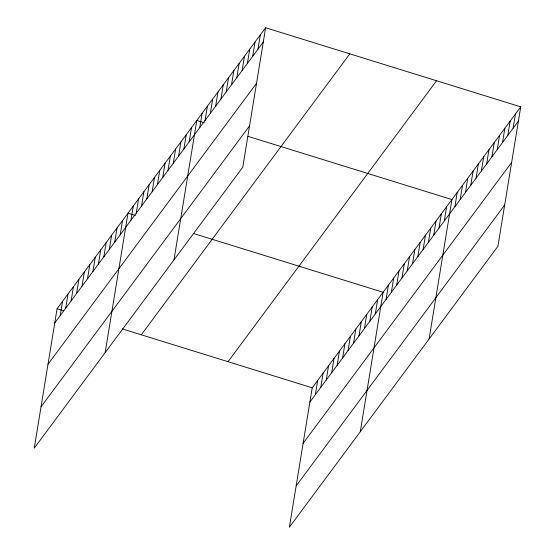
<?xml version="1.0" encoding="UTF-8"?>
<svg xmlns="http://www.w3.org/2000/svg" width="555" height="555" viewBox="0 0 555 555"><rect width="100%" height="100%" fill="white"/><g stroke="black" fill="none" stroke-linecap="round" stroke-linejoin="round"><path stroke-width="0.83" d="M265.623 27.75L57.089 308.705L34.257 448.156L242.785 167.201L265.623 27.75L520.743 106.844L497.911 246.295L289.377 527.25L312.215 387.799L520.743 106.844M60.211 315.615L62.548 301.358M65.663 308.261L68.001 294.011M71.116 300.914L73.454 286.664M76.576 293.567L78.907 279.318M82.029 286.22L84.36 271.964M87.482 278.874L89.813 264.617M92.935 271.52L95.266 257.27M98.388 264.173L100.726 249.923M103.841 256.826L106.178 242.577M109.293 249.479L111.631 235.223M114.753 242.133L117.084 227.876M120.206 234.779L122.537 220.529M105.159 352.626L127.99 213.182L135.42 215.486M130.952 220.3L133.283 206.051M136.246 213.169L138.577 198.919M141.539 206.037L143.87 191.787M146.832 198.905L149.163 184.655M152.125 191.773L154.456 177.524M157.419 184.642L159.75 170.392M162.712 177.51L165.043 163.26M168.005 170.378L170.336 156.128M173.299 163.246L175.63 148.997M178.592 156.115L180.923 141.865M183.885 148.983L186.216 134.733M189.179 141.851L191.51 127.594M173.972 259.913L196.803 120.463L204.233 122.766M199.765 127.588L202.096 113.331M205.059 120.456L207.39 106.199M210.352 113.324L212.683 99.068M215.645 106.192L217.976 91.936M220.939 99.061L223.27 84.804M226.232 91.929L228.563 77.672M231.525 84.797L233.856 70.541M236.819 77.665L239.156 63.409M242.112 70.534L244.45 56.277M247.405 63.402L249.743 49.145M252.698 56.27L255.036 42.014M257.992 49.131L260.33 34.882M315.337 394.709L317.668 380.452M320.79 387.355L323.121 373.106M326.243 380.008L328.574 365.759M331.696 372.662L334.034 358.412M337.149 365.315L339.487 351.065M342.601 357.968L344.939 343.712M348.061 350.621L350.392 336.365M353.514 343.267L355.845 329.018M358.967 335.921L361.298 321.671M364.42 328.574L366.751 314.324M369.873 321.227L372.211 306.971M375.326 313.88L377.664 299.624M360.278 431.728L383.116 292.277L193.196 233.398M386.072 299.395L388.41 285.145M391.365 292.263L393.703 278.013M396.659 285.131L398.996 270.882M401.952 278L404.29 263.75M407.245 270.868L409.583 256.618M412.538 263.736L414.876 249.486M417.832 256.604L420.17 242.355M423.125 249.472L425.463 235.223M428.418 242.341L430.756 228.091M433.712 235.209L436.05 220.959M439.005 228.077L441.343 213.828M444.305 220.946L446.636 206.696M429.091 339.008L451.93 199.564L247.981 136.329M454.892 206.682L457.223 192.432M460.185 199.55L462.516 185.301M465.478 192.418L467.81 178.162M470.772 185.287L473.103 171.03M476.065 178.155L478.396 163.898M481.358 171.023L483.689 156.767M486.652 163.892L488.983 149.635M491.945 156.76L494.276 142.503M497.238 149.628L499.569 135.371M502.532 142.496L504.863 128.24M507.825 135.364L510.156 121.108M513.118 128.233L515.449 113.976M54.758 322.961L263.285 42M47.994 364.274L256.521 83.319M41.021 406.843L249.549 125.881M141.282 334.811L349.81 53.849M228.022 361.7L436.556 80.746M309.884 402.056L518.412 121.101M303.113 443.369L511.641 162.414M296.148 485.937L504.675 204.975M57.089 308.705L63.693 310.751M122.301 328.921L312.215 387.799"/></g></svg>
